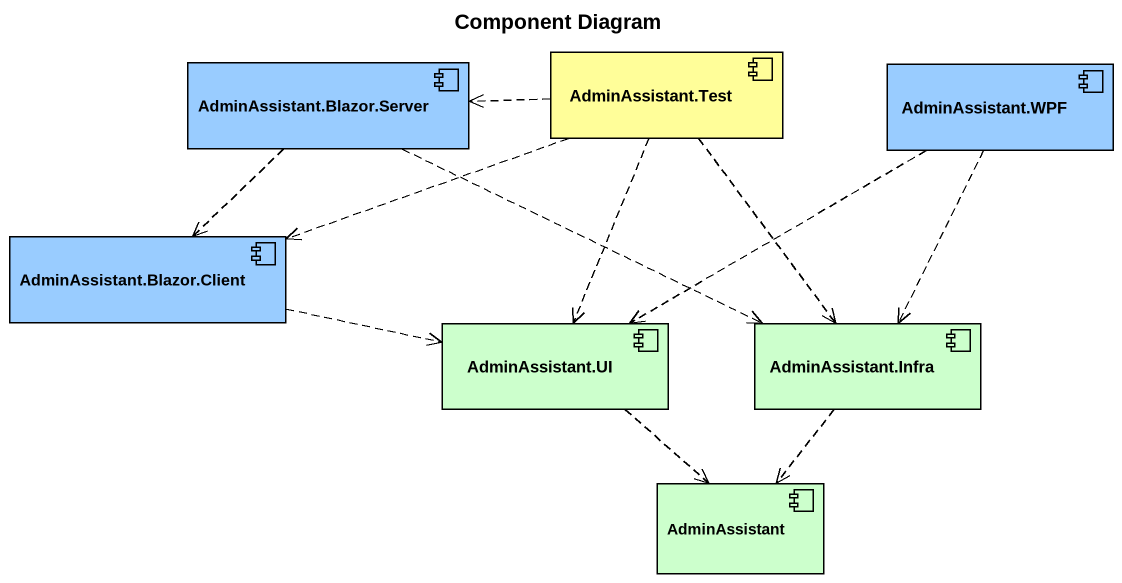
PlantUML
@startuml
title Component Diagram
component "AdminAssistant.Test" as AdminAssistant_Test #FFFE99
component "AdminAssistant.Blazor.Server" as AdminAssistant_Blazor_Server #99CCFF
component "AdminAssistant.WPF" as AdminAssistant_WPF #99CCFF
component "AdminAssistant.Blazor.Client" as AdminAssistant_Blazor_Client #99CCFF
component "AdminAssistant.UI" as AdminAssistant_UI #CCFFCC
component "AdminAssistant.Infra" as AdminAssistant_Infra #CCFFCC
component AdminAssistant #CCFFCC
AdminAssistant_Test .left.> AdminAssistant_Blazor_Server
AdminAssistant_Test .left.> AdminAssistant_Blazor_Client
AdminAssistant_Test ..> AdminAssistant_UI
AdminAssistant_Test ..> AdminAssistant_Infra
AdminAssistant_Blazor_Server ..> AdminAssistant_Blazor_Client
AdminAssistant_Blazor_Server .right.> AdminAssistant_Infra
AdminAssistant_WPF .left.> AdminAssistant_UI
AdminAssistant_WPF ..> AdminAssistant_Infra
AdminAssistant_Blazor_Client .right.> AdminAssistant_UI
AdminAssistant_UI ..> AdminAssistant
AdminAssistant_Infra ..> AdminAssistant
@enduml
